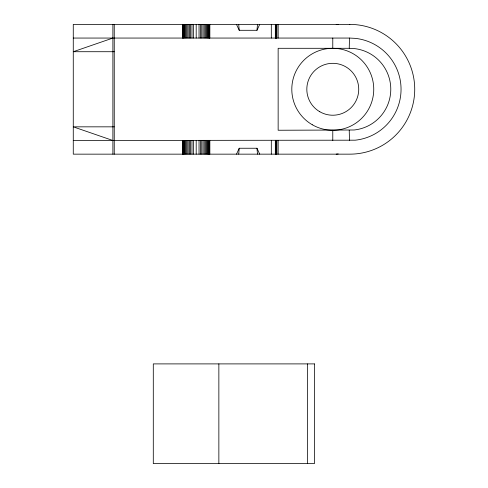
<?xml version="1.0" encoding="UTF-8"?>
<svg xmlns="http://www.w3.org/2000/svg" width="488" height="488" viewBox="0 0 488 488"><rect width="100%" height="100%" fill="white"/><g stroke="black" fill="none" stroke-linecap="round" stroke-linejoin="round"><path stroke-width="0.73" d="M349.225 48.3L354.129 48.556A40.943 40.943 0 0 1 354.129 129.991L278.148 130.247L278.148 48.3L349.225 48.3L349.493 38.058L355.203 38.357A51.197 51.197 0 0 1 355.203 140.19L73.273 140.495M238.711 154.153L239.218 148.248L256.975 148.248L259.707 154.153M236.491 24.4L239.218 30.299L256.975 30.299L257.487 24.4M256.975 30.299L259.707 24.4M236.491 154.153L239.218 148.248M112.887 38.058L73.273 51.716L114.247 51.716M336.189 154.153L338.227 153.94M73.273 38.058L349.493 38.058M114.247 126.837L73.273 126.837L112.887 140.495M336.189 24.4L338.227 24.614M256.975 148.248L257.487 154.153M238.711 24.4L239.218 30.299M349.225 130.247L349.493 140.495M332.779 38.058L332.779 48.3M332.779 130.247L332.779 140.495M307.629 363.895L307.629 463.6M278.148 24.4L278.148 38.058M278.148 140.495L278.148 154.153M276.842 24.4L276.842 38.058M276.842 140.495L276.842 154.153M276.623 24.4L276.623 38.058M276.623 140.495L276.623 154.153M276.391 24.4L276.391 38.058M276.391 140.495L276.391 154.153M276.147 24.4L276.147 38.058M276.147 140.495L276.147 154.153M275.885 24.4L275.885 38.058M275.885 140.495L275.885 154.153M275.616 24.4L275.616 38.058M275.616 140.495L275.616 154.153M275.33 24.4L275.33 38.058M275.33 140.495L275.33 154.153M271.316 24.4L271.316 38.058M271.316 140.495L271.316 154.153M218.856 363.895L218.856 463.6M209.852 24.4L209.852 38.058M209.852 140.495L209.852 154.153M209.559 24.4L209.559 38.058M209.559 140.495L209.559 154.153M209.187 24.4L209.187 38.058M209.187 140.495L209.187 154.153M208.675 24.4L208.675 38.058M208.675 140.495L208.675 154.153M208.028 24.4L208.028 38.058M208.028 140.495L208.028 154.153M207.248 24.4L207.248 38.058M207.248 140.495L207.248 154.153M206.345 24.4L206.345 38.058M206.345 140.495L206.345 154.153M205.338 24.4L205.338 38.058M205.338 140.495L205.338 154.153M204.228 24.4L204.228 38.058M204.228 140.495L204.228 154.153M203.026 24.4L203.026 38.058M203.026 140.495L203.026 154.153M201.751 24.4L201.751 38.058M201.751 140.495L201.751 154.153M200.416 24.4L200.416 38.058M200.416 140.495L200.416 154.153M199.037 24.4L199.037 38.058M199.037 140.495L199.037 154.153M196.194 24.4L196.194 38.058M196.194 140.495L196.194 154.153M193.358 24.4L193.358 38.058M193.358 140.495L193.358 154.153M191.979 24.4L191.979 38.058M191.979 140.495L191.979 154.153M190.643 24.4L190.643 38.058M190.643 140.495L190.643 154.153M189.368 24.4L189.368 38.058M189.368 140.495L189.368 154.153M188.167 24.4L188.167 38.058M188.167 140.495L188.167 154.153M187.056 24.4L187.056 38.058M187.056 140.495L187.056 154.153M186.05 24.4L186.05 38.058M186.05 140.495L186.05 154.153M185.147 24.4L185.147 38.058M185.147 140.495L185.147 154.153M184.366 24.4L184.366 38.058M184.366 140.495L184.366 154.153M183.72 24.4L183.72 38.058M183.72 140.495L183.72 154.153M183.207 24.4L183.207 38.058M183.207 140.495L183.207 154.153M182.835 24.4L182.835 38.058M182.835 140.495L182.835 154.153M182.536 24.4L182.536 38.058M182.536 140.495L182.536 154.153M114.247 24.4L114.247 154.153M112.887 24.4L112.887 154.153M349.847 24.4L73.273 24.4L73.273 154.153L349.847 154.153A64.873 64.873 0 0 0 414.727 89.273A64.873 64.873 0 0 0 349.847 24.4M314.461 363.895L153.293 363.895L153.293 463.6L314.461 463.6L314.461 363.895M312.289 124.757A40.974 40.974 0 0 0 373.753 89.273A40.974 40.974 0 0 0 312.289 53.79A40.974 40.974 0 0 0 312.289 124.757M319.799 111.746A25.949 25.949 0 0 0 358.729 89.273A25.949 25.949 0 0 0 319.799 66.801A25.949 25.949 0 0 0 319.799 111.746"/></g></svg>
